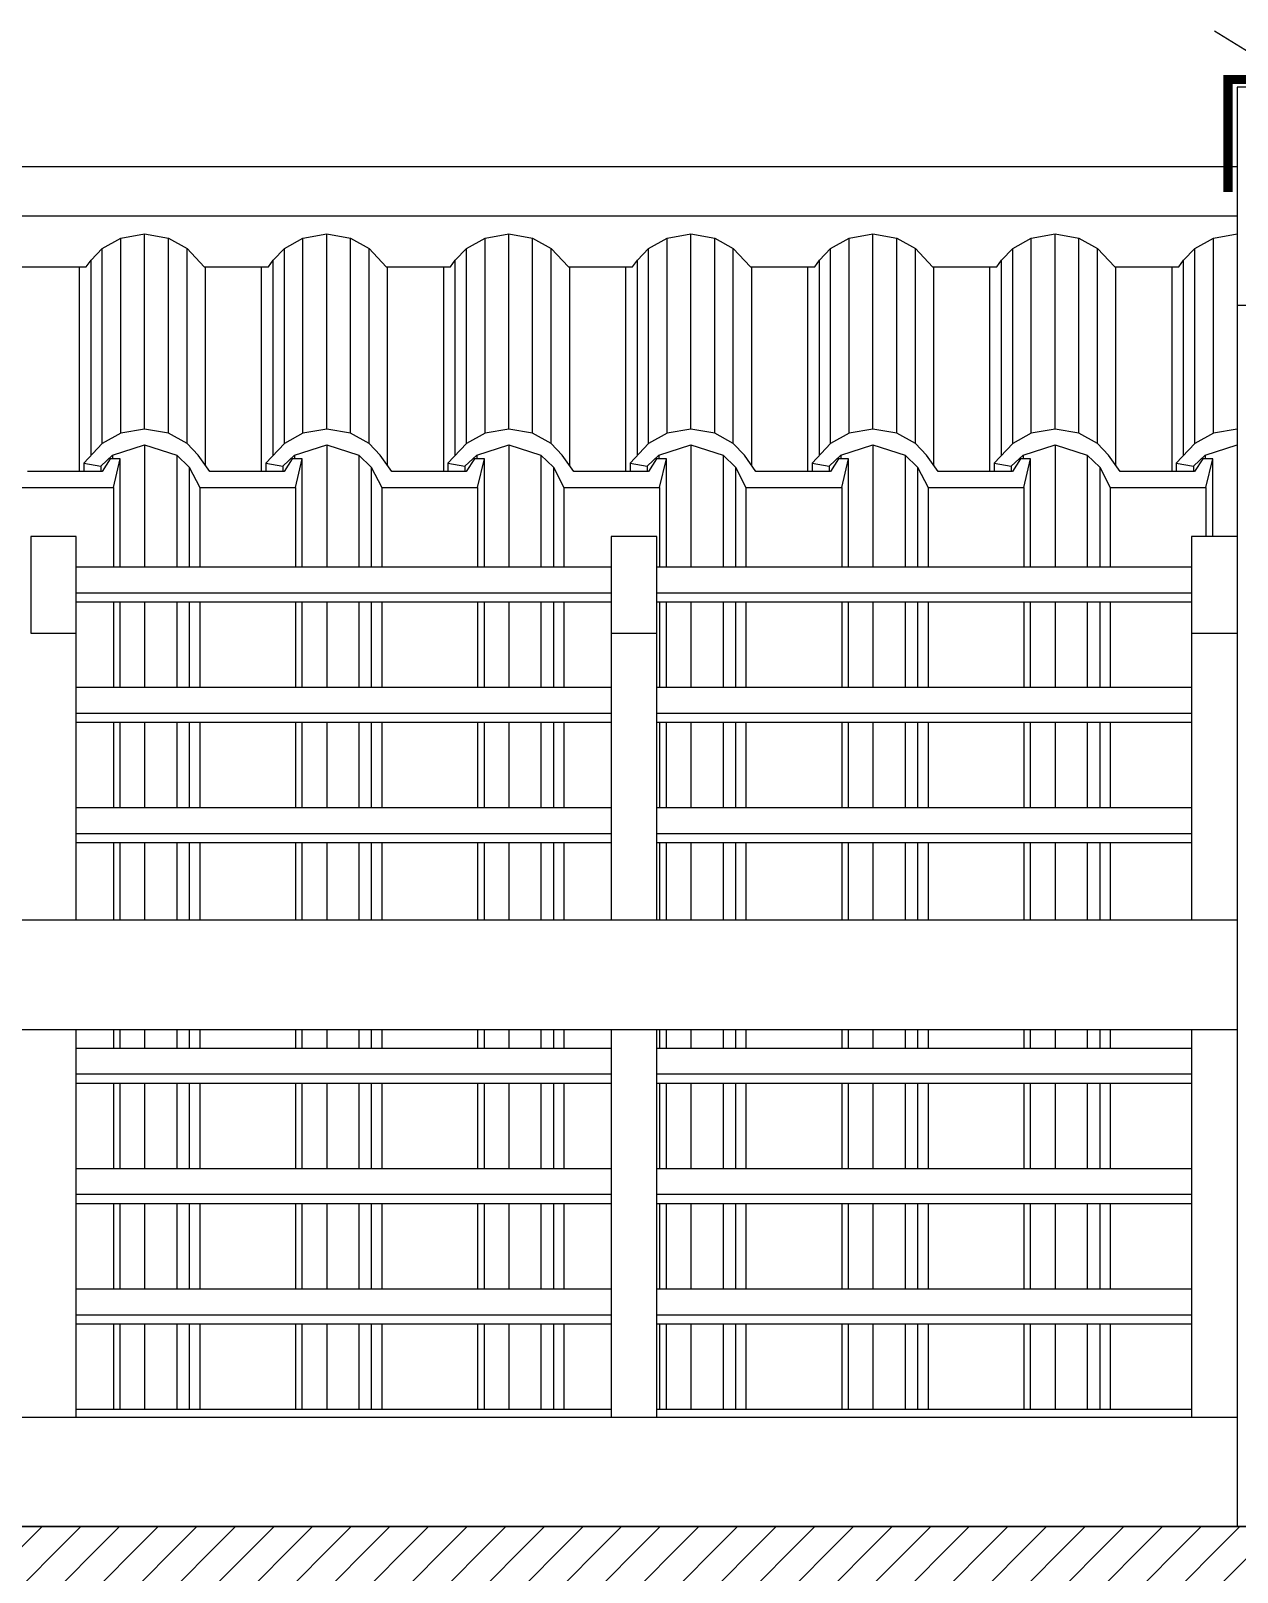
# Model space of a CAD drawing. Header units: metres. Extents: x 49 to 320, y -91 to 27.
# Drawn here: x 226.821 to 228.146, y 23.136 to 24.829 of the extents above; entities that cross this region are included whole.
import ezdxf

# ---------------------------------------------------------------- set-up
doc = ezdxf.new("R2010")
doc.units = ezdxf.units.M
doc.header["$LTSCALE"] = 0.2
for name, color, linetype in [('ARQ-___-___-LEG', 3, 'Continuous'), ('ARQ-___-___-VST', 9, 'Continuous'), ('ARQ-ALV', 6, 'Continuous'), ('ARQ-ALV-BXA', 1, 'Continuous'), ('ARQ-COB', 4, 'Continuous'), ('ARQ-FOR', 2, 'Continuous'), ('ARQ-LAJ', 12, 'Continuous'), ('ARQ-LAJ-___-HTC', 13, 'Continuous')]:
    doc.layers.add(name, color=color, linetype=linetype)

# ---------------------------------------------------------------- blocks, each defined once
blk = doc.blocks.new('INDSETA')
at = {"color": 4, "linetype": 'ByBlock'}
for p, q in [((1.238, 2), (0, 0)), ((0, 0), (1.238, -2))]:
    blk.add_line(p, q, dxfattribs=at)

msp = doc.modelspace()

# ---------------------------------------------------------------- hatches: boundary and pattern name
at = {"layer": 'ARQ-LAJ-___-HTC'}
h = msp.add_hatch(dxfattribs=at)
h.set_pattern_fill('_U', color=256, scale=0.03, angle=45, style=0, pattern_type=0)
h.set_pattern_definition([(45, (285.188165, 19.386), (-0.021213203, 0.021213203), [])])
h.paths.add_polyline_path([(218.9259, 23.086), (218.9259, 23.186), (202.7109, 23.186), (202.7109, 23.086)])
h.paths.add_polyline_path([(220.0759, 23.186), (220.0759, 23.086), (236.2909, 23.086), (236.2909, 23.186)])

# ---------------------------------------------------------------- linework, layer by layer
at = {"layer": 'ARQ-___-___-VST'}
for p, q in [((228.1459, 24.6793), (226.3459, 24.6793)), ((226.3459, 24.6255), (228.1459, 24.6255)), ((226.8994, 24.5898), (226.9198, 24.6009)), ((226.9198, 24.6009), (226.9459, 24.6056)), ((226.9198, 24.3867), (226.9198, 24.6009)), ((226.9459, 24.3913), (226.9459, 24.6056)), ((226.9459, 24.6056), (226.9721, 24.6009)), ((226.9721, 24.3867), (226.9721, 24.6009)), ((226.9721, 24.6009), (226.9925, 24.5898)), ((227.0994, 24.5898), (227.1198, 24.6009)), ((227.1198, 24.6009), (227.1459, 24.6056)), ((227.1198, 24.3867), (227.1198, 24.6009)), ((227.1459, 24.3913), (227.1459, 24.6056)), ((227.1459, 24.6056), (227.1721, 24.6009)), ((227.1721, 24.3867), (227.1721, 24.6009)), ((227.1721, 24.6009), (227.1925, 24.5898)), ((227.2994, 24.5898), (227.3198, 24.6009)), ((227.3198, 24.6009), (227.3459, 24.6056)), ((227.3198, 24.3867), (227.3198, 24.6009)), ((227.3459, 24.3913), (227.3459, 24.6056)), ((227.3459, 24.6056), (227.3721, 24.6009)), ((227.3721, 24.3867), (227.3721, 24.6009)), ((227.3721, 24.6009), (227.3925, 24.5898)), ((227.4994, 24.5898), (227.5198, 24.6009)), ((227.5198, 24.6009), (227.5459, 24.6056)), ((227.5198, 24.3867), (227.5198, 24.6009)), ((227.5459, 24.3913), (227.5459, 24.6056)), ((227.5459, 24.6056), (227.5721, 24.6009)), ((227.5721, 24.3867), (227.5721, 24.6009)), ((227.5721, 24.6009), (227.5925, 24.5898)), ((227.6994, 24.5898), (227.7198, 24.6009)), ((227.7198, 24.6009), (227.7459, 24.6056)), ((227.7198, 24.3867), (227.7198, 24.6009)), ((227.7459, 24.3913), (227.7459, 24.6056)), ((227.7459, 24.6056), (227.7721, 24.6009)), ((227.7721, 24.3867), (227.7721, 24.6009)), ((227.7721, 24.6009), (227.7925, 24.5898)), ((227.8994, 24.5898), (227.9198, 24.6009)), ((227.9198, 24.6009), (227.9459, 24.6056)), ((227.9198, 24.3867), (227.9198, 24.6009)), ((227.9459, 24.3913), (227.9459, 24.6056)), ((227.9459, 24.6056), (227.9721, 24.6009)), ((227.9721, 24.3867), (227.9721, 24.6009)), ((227.9721, 24.6009), (227.9925, 24.5898)), ((228.0994, 24.5898), (228.1198, 24.6009)), ((228.1198, 24.6009), (228.1459, 24.6056)), ((228.1198, 24.3867), (228.1198, 24.6009)), ((226.8871, 24.5768), (226.8994, 24.5898)), ((226.8994, 24.3755), (226.8994, 24.5898)), ((226.9925, 24.3755), (226.9925, 24.5898)), ((226.9925, 24.5898), (227.0114, 24.5695)), ((227.0871, 24.5768), (227.0994, 24.5898)), ((227.0994, 24.3755), (227.0994, 24.5898)), ((227.1925, 24.3755), (227.1925, 24.5898)), ((227.1925, 24.5898), (227.2114, 24.5695)), ((227.2871, 24.5768), (227.2994, 24.5898)), ((227.2994, 24.3755), (227.2994, 24.5898)), ((227.3925, 24.3755), (227.3925, 24.5898)), ((227.3925, 24.5898), (227.4114, 24.5695)), ((227.4871, 24.5768), (227.4994, 24.5898)), ((227.4994, 24.3755), (227.4994, 24.5898)), ((227.5925, 24.3755), (227.5925, 24.5898)), ((227.5925, 24.5898), (227.6114, 24.5695)), ((227.6871, 24.5768), (227.6994, 24.5898)), ((227.6994, 24.3755), (227.6994, 24.5898)), ((227.7925, 24.3755), (227.7925, 24.5898)), ((227.7925, 24.5898), (227.8114, 24.5695)), ((227.8871, 24.5768), (227.8994, 24.5898)), ((227.8994, 24.3755), (227.8994, 24.5898)), ((227.9925, 24.3755), (227.9925, 24.5898)), ((227.9925, 24.5898), (228.0114, 24.5695)), ((228.0871, 24.5768), (228.0994, 24.5898)), ((228.0994, 24.3755), (228.0994, 24.5898)), ((226.8114, 24.5695), (226.8819, 24.5695)), ((226.8744, 24.3447), (226.8744, 24.5695)), ((226.8819, 24.5695), (226.8871, 24.5768)), ((226.8871, 24.3624), (226.8871, 24.5768)), ((227.0114, 24.5695), (227.0819, 24.5695)), ((227.0128, 24.3513), (227.0128, 24.5695)), ((227.0744, 24.3447), (227.0744, 24.5695)), ((227.0819, 24.5695), (227.0871, 24.5768)), ((227.0871, 24.3624), (227.0871, 24.5768)), ((227.2114, 24.5695), (227.2819, 24.5695)), ((227.2128, 24.3513), (227.2128, 24.5695)), ((227.2744, 24.3447), (227.2744, 24.5695)), ((227.2819, 24.5695), (227.2871, 24.5768)), ((227.2871, 24.3624), (227.2871, 24.5768)), ((227.4114, 24.5695), (227.4819, 24.5695)), ((227.4128, 24.3513), (227.4128, 24.5695)), ((227.4744, 24.3447), (227.4744, 24.5695)), ((227.4819, 24.5695), (227.4871, 24.5768)), ((227.4871, 24.3624), (227.4871, 24.5768)), ((227.6114, 24.5695), (227.6819, 24.5695)), ((227.6128, 24.3513), (227.6128, 24.5695)), ((227.6744, 24.3447), (227.6744, 24.5695)), ((227.6819, 24.5695), (227.6871, 24.5768)), ((227.6871, 24.3624), (227.6871, 24.5768)), ((227.8114, 24.5695), (227.8819, 24.5695)), ((227.8128, 24.3513), (227.8128, 24.5695)), ((227.8744, 24.3447), (227.8744, 24.5695)), ((227.8819, 24.5695), (227.8871, 24.5768)), ((227.8871, 24.3624), (227.8871, 24.5768)), ((228.0114, 24.5695), (228.0819, 24.5695)), ((228.0128, 24.3513), (228.0128, 24.5695)), ((228.0744, 24.3447), (228.0744, 24.5695)), ((228.0819, 24.5695), (228.0871, 24.5768)), ((228.0871, 24.3624), (228.0871, 24.5768)), ((226.9107, 24.3625), (226.9107, 24.3585)), ((226.9191, 24.2398), (226.9191, 24.3585)), ((226.9459, 24.3739), (226.9459, 24.2398)), ((226.9812, 24.3625), (226.9812, 24.2398)), ((227.1107, 24.3625), (227.1107, 24.3585)), ((227.1191, 24.2398), (227.1191, 24.3585)), ((227.1459, 24.3739), (227.1459, 24.2398)), ((227.1812, 24.3625), (227.1812, 24.2398)), ((227.3107, 24.3625), (227.3107, 24.3585)), ((227.3191, 24.2398), (227.3191, 24.3585)), ((227.3459, 24.3739), (227.3459, 24.2398)), ((227.3812, 24.3625), (227.3812, 24.2398)), ((227.5107, 24.3625), (227.5107, 24.3585)), ((227.5191, 24.2398), (227.5191, 24.3585)), ((227.5459, 24.3739), (227.5459, 24.2398)), ((227.5812, 24.3625), (227.5812, 24.2398)), ((227.7107, 24.3625), (227.7107, 24.3585)), ((227.7191, 24.2398), (227.7191, 24.3585)), ((227.7459, 24.3739), (227.7459, 24.2398)), ((227.7812, 24.3625), (227.7812, 24.2398)), ((227.9107, 24.3625), (227.9107, 24.3585)), ((227.9191, 24.2398), (227.9191, 24.3585)), ((227.9459, 24.3739), (227.9459, 24.2398)), ((227.9812, 24.3625), (227.9812, 24.2398)), ((228.1107, 24.3625), (228.1107, 24.3585)), ((228.1191, 24.2732), (228.1191, 24.3585)), ((226.8791, 24.3538), (226.8791, 24.3447)), ((226.8978, 24.3505), (226.8978, 24.3447)), ((226.9949, 24.3495), (226.9949, 24.2398)), ((227.0791, 24.3538), (227.0791, 24.3447)), ((227.0978, 24.3505), (227.0978, 24.3447)), ((227.1949, 24.3495), (227.1949, 24.2398)), ((227.2791, 24.3538), (227.2791, 24.3447)), ((227.2978, 24.3505), (227.2978, 24.3447)), ((227.3949, 24.3495), (227.3949, 24.2398)), ((227.4791, 24.3538), (227.4791, 24.3447)), ((227.4978, 24.3505), (227.4978, 24.3447)), ((227.5949, 24.3495), (227.5949, 24.2398)), ((227.6791, 24.3538), (227.6791, 24.3447)), ((227.6978, 24.3505), (227.6978, 24.3447)), ((227.7949, 24.3495), (227.7949, 24.2398)), ((227.8791, 24.3538), (227.8791, 24.3447)), ((227.8978, 24.3505), (227.8978, 24.3447)), ((227.9949, 24.3495), (227.9949, 24.2398)), ((228.0791, 24.3538), (228.0791, 24.3447)), ((228.0978, 24.3505), (228.0978, 24.3447)), ((226.9116, 24.3272), (226.9116, 24.2398)), ((227.0064, 24.3272), (227.0064, 24.2398)), ((227.1116, 24.3272), (227.1116, 24.2398)), ((227.2064, 24.3272), (227.2064, 24.2398)), ((227.3116, 24.3272), (227.3116, 24.2398)), ((227.4064, 24.3272), (227.4064, 24.2398)), ((227.5116, 24.3272), (227.5116, 24.2398)), ((227.6064, 24.3272), (227.6064, 24.2398)), ((227.7116, 24.3272), (227.7116, 24.2398)), ((227.8064, 24.3272), (227.8064, 24.2398)), ((227.9116, 24.3272), (227.9116, 24.2398)), ((228.0064, 24.3272), (228.0064, 24.2398)), ((228.1116, 24.3272), (228.1116, 24.2732)), ((227.4584, 24.2398), (226.8709, 24.2398)), ((228.0959, 24.2398), (227.5084, 24.2398)), ((226.8709, 24.2114), (227.4584, 24.2114)), ((227.5084, 24.2114), (228.0959, 24.2114)), ((226.8709, 24.2015), (227.4584, 24.2015)), ((226.9116, 24.2015), (226.9116, 24.1076)), ((226.9191, 24.1076), (226.9191, 24.2015)), ((226.9459, 24.2015), (226.9459, 24.1076)), ((226.9812, 24.2015), (226.9812, 24.1076)), ((226.9949, 24.2015), (226.9949, 24.1076)), ((227.0064, 24.2015), (227.0064, 24.1076)), ((227.1116, 24.2015), (227.1116, 24.1076)), ((227.1191, 24.1076), (227.1191, 24.2015)), ((227.1459, 24.2015), (227.1459, 24.1076)), ((227.1812, 24.2015), (227.1812, 24.1076)), ((227.1949, 24.2015), (227.1949, 24.1076)), ((227.2064, 24.2015), (227.2064, 24.1076)), ((227.3116, 24.2015), (227.3116, 24.1076)), ((227.3191, 24.1076), (227.3191, 24.2015)), ((227.3459, 24.2015), (227.3459, 24.1076)), ((227.3812, 24.2015), (227.3812, 24.1076)), ((227.3949, 24.2015), (227.3949, 24.1076)), ((227.4064, 24.2015), (227.4064, 24.1076)), ((227.5084, 24.2015), (228.0959, 24.2015)), ((227.5116, 24.2015), (227.5116, 24.1076)), ((227.5191, 24.1076), (227.5191, 24.2015)), ((227.5459, 24.2015), (227.5459, 24.1076)), ((227.5812, 24.2015), (227.5812, 24.1076)), ((227.5949, 24.2015), (227.5949, 24.1076)), ((227.6064, 24.2015), (227.6064, 24.1076)), ((227.7116, 24.2015), (227.7116, 24.1076)), ((227.7191, 24.1076), (227.7191, 24.2015)), ((227.7459, 24.2015), (227.7459, 24.1076)), ((227.7812, 24.2015), (227.7812, 24.1076)), ((227.7949, 24.2015), (227.7949, 24.1076)), ((227.8064, 24.2015), (227.8064, 24.1076)), ((227.9116, 24.2015), (227.9116, 24.1076)), ((227.9191, 24.1076), (227.9191, 24.2015)), ((227.9459, 24.2015), (227.9459, 24.1076)), ((227.9812, 24.2015), (227.9812, 24.1076)), ((227.9949, 24.2015), (227.9949, 24.1076)), ((228.0064, 24.2015), (228.0064, 24.1076)), ((226.8709, 23.852), (226.8709, 24.1673)), ((227.4584, 24.1673), (227.4584, 23.852)), ((227.5084, 23.852), (227.5084, 24.1673)), ((228.0959, 24.1673), (228.0959, 23.852)), ((227.4584, 24.1076), (226.8709, 24.1076)), ((228.0959, 24.1076), (227.5084, 24.1076)), ((226.8709, 24.0793), (227.4584, 24.0793)), ((227.5084, 24.0793), (228.0959, 24.0793)), ((226.8709, 24.0694), (227.4584, 24.0694)), ((226.9116, 24.0694), (226.9116, 23.9755)), ((226.9191, 23.9755), (226.9191, 24.0694)), ((226.9459, 24.0694), (226.9459, 23.9755)), ((226.9812, 24.0694), (226.9812, 23.9755)), ((226.9949, 24.0694), (226.9949, 23.9755)), ((227.0064, 24.0694), (227.0064, 23.9755)), ((227.1116, 24.0694), (227.1116, 23.9755)), ((227.1191, 23.9755), (227.1191, 24.0694)), ((227.1459, 24.0694), (227.1459, 23.9755)), ((227.1812, 24.0694), (227.1812, 23.9755)), ((227.1949, 24.0694), (227.1949, 23.9755)), ((227.2064, 24.0694), (227.2064, 23.9755)), ((227.3116, 24.0694), (227.3116, 23.9755)), ((227.3191, 23.9755), (227.3191, 24.0694)), ((227.3459, 24.0694), (227.3459, 23.9755)), ((227.3812, 24.0694), (227.3812, 23.9755)), ((227.3949, 24.0694), (227.3949, 23.9755)), ((227.4064, 24.0694), (227.4064, 23.9755)), ((227.5084, 24.0694), (228.0959, 24.0694)), ((227.5116, 24.0694), (227.5116, 23.9755)), ((227.5191, 23.9755), (227.5191, 24.0694)), ((227.5459, 24.0694), (227.5459, 23.9755)), ((227.5812, 24.0694), (227.5812, 23.9755)), ((227.5949, 24.0694), (227.5949, 23.9755)), ((227.6064, 24.0694), (227.6064, 23.9755)), ((227.7116, 24.0694), (227.7116, 23.9755)), ((227.7191, 23.9755), (227.7191, 24.0694)), ((227.7459, 24.0694), (227.7459, 23.9755)), ((227.7812, 24.0694), (227.7812, 23.9755)), ((227.7949, 24.0694), (227.7949, 23.9755)), ((227.8064, 24.0694), (227.8064, 23.9755)), ((227.9116, 24.0694), (227.9116, 23.9755)), ((227.9191, 23.9755), (227.9191, 24.0694)), ((227.9459, 24.0694), (227.9459, 23.9755)), ((227.9812, 24.0694), (227.9812, 23.9755)), ((227.9949, 24.0694), (227.9949, 23.9755)), ((228.0064, 24.0694), (228.0064, 23.9755)), ((227.4584, 23.9755), (226.8709, 23.9755)), ((228.0959, 23.9755), (227.5084, 23.9755)), ((226.8709, 23.9472), (227.4584, 23.9472)), ((226.8709, 23.9373), (227.4584, 23.9373)), ((226.9116, 23.9373), (226.9116, 23.852)), ((226.9191, 23.852), (226.9191, 23.9373)), ((226.9459, 23.9373), (226.9459, 23.852)), ((226.9812, 23.9373), (226.9812, 23.852)), ((226.9949, 23.9373), (226.9949, 23.852)), ((227.0064, 23.9373), (227.0064, 23.852)), ((227.1116, 23.9373), (227.1116, 23.852)), ((227.1191, 23.852), (227.1191, 23.9373)), ((227.1459, 23.9373), (227.1459, 23.852)), ((227.1812, 23.9373), (227.1812, 23.852)), ((227.1949, 23.9373), (227.1949, 23.852)), ((227.2064, 23.9373), (227.2064, 23.852)), ((227.3116, 23.9373), (227.3116, 23.852)), ((227.3191, 23.852), (227.3191, 23.9373)), ((227.3459, 23.9373), (227.3459, 23.852)), ((227.3812, 23.9373), (227.3812, 23.852)), ((227.3949, 23.9373), (227.3949, 23.852)), ((227.4064, 23.9373), (227.4064, 23.852)), ((227.5084, 23.9472), (228.0959, 23.9472)), ((227.5084, 23.9373), (228.0959, 23.9373)), ((227.5116, 23.9373), (227.5116, 23.852)), ((227.5191, 23.852), (227.5191, 23.9373)), ((227.5459, 23.9373), (227.5459, 23.852)), ((227.5812, 23.9373), (227.5812, 23.852)), ((227.5949, 23.9373), (227.5949, 23.852)), ((227.6064, 23.9373), (227.6064, 23.852)), ((227.7116, 23.9373), (227.7116, 23.852)), ((227.7191, 23.852), (227.7191, 23.9373)), ((227.7459, 23.9373), (227.7459, 23.852)), ((227.7812, 23.9373), (227.7812, 23.852)), ((227.7949, 23.9373), (227.7949, 23.852)), ((227.8064, 23.9373), (227.8064, 23.852)), ((227.9116, 23.9373), (227.9116, 23.852)), ((227.9191, 23.852), (227.9191, 23.9373)), ((227.9459, 23.9373), (227.9459, 23.852)), ((227.9812, 23.9373), (227.9812, 23.852)), ((227.9949, 23.9373), (227.9949, 23.852)), ((228.0064, 23.9373), (228.0064, 23.852)), ((228.1459, 23.852), (225.5459, 23.852)), ((225.5459, 23.732), (228.1459, 23.732)), ((226.8709, 23.306), (226.8709, 23.732)), ((226.9116, 23.732), (226.9116, 23.7112)), ((226.9191, 23.7112), (226.9191, 23.732)), ((226.9459, 23.732), (226.9459, 23.7112)), ((226.9812, 23.732), (226.9812, 23.7112)), ((226.9949, 23.732), (226.9949, 23.7112)), ((227.0064, 23.732), (227.0064, 23.7112)), ((227.1116, 23.732), (227.1116, 23.7112)), ((227.1191, 23.7112), (227.1191, 23.732)), ((227.1459, 23.732), (227.1459, 23.7112)), ((227.1812, 23.732), (227.1812, 23.7112)), ((227.1949, 23.732), (227.1949, 23.7112)), ((227.2064, 23.732), (227.2064, 23.7112)), ((227.3116, 23.732), (227.3116, 23.7112)), ((227.3191, 23.7112), (227.3191, 23.732)), ((227.3459, 23.732), (227.3459, 23.7112)), ((227.3812, 23.732), (227.3812, 23.7112)), ((227.3949, 23.732), (227.3949, 23.7112)), ((227.4064, 23.732), (227.4064, 23.7112)), ((227.4584, 23.732), (227.4584, 23.306)), ((227.5084, 23.306), (227.5084, 23.732)), ((227.5116, 23.732), (227.5116, 23.7112)), ((227.5191, 23.7112), (227.5191, 23.732)), ((227.5459, 23.732), (227.5459, 23.7112)), ((227.5812, 23.732), (227.5812, 23.7112)), ((227.5949, 23.732), (227.5949, 23.7112)), ((227.6064, 23.732), (227.6064, 23.7112)), ((227.7116, 23.732), (227.7116, 23.7112)), ((227.7191, 23.7112), (227.7191, 23.732)), ((227.7459, 23.732), (227.7459, 23.7112)), ((227.7812, 23.732), (227.7812, 23.7112)), ((227.7949, 23.732), (227.7949, 23.7112)), ((227.8064, 23.732), (227.8064, 23.7112)), ((227.9116, 23.732), (227.9116, 23.7112)), ((227.9191, 23.7112), (227.9191, 23.732)), ((227.9459, 23.732), (227.9459, 23.7112)), ((227.9812, 23.732), (227.9812, 23.7112)), ((227.9949, 23.732), (227.9949, 23.7112)), ((228.0064, 23.732), (228.0064, 23.7112)), ((228.0959, 23.732), (228.0959, 23.306)), ((227.4584, 23.7112), (226.8709, 23.7112)), ((228.0959, 23.7112), (227.5084, 23.7112)), ((227.4584, 23.6829), (226.8709, 23.6829)), ((228.0959, 23.6829), (227.5084, 23.6829)), ((226.8709, 23.673), (227.4584, 23.673)), ((226.9116, 23.673), (226.9116, 23.5791)), ((226.9191, 23.5791), (226.9191, 23.673)), ((226.9459, 23.673), (226.9459, 23.5791)), ((226.9812, 23.673), (226.9812, 23.5791)), ((226.9949, 23.673), (226.9949, 23.5791)), ((227.0064, 23.673), (227.0064, 23.5791)), ((227.1116, 23.673), (227.1116, 23.5791)), ((227.1191, 23.5791), (227.1191, 23.673)), ((227.1459, 23.673), (227.1459, 23.5791)), ((227.1812, 23.673), (227.1812, 23.5791)), ((227.1949, 23.673), (227.1949, 23.5791)), ((227.2064, 23.673), (227.2064, 23.5791)), ((227.3116, 23.673), (227.3116, 23.5791)), ((227.3191, 23.5791), (227.3191, 23.673)), ((227.3459, 23.673), (227.3459, 23.5791)), ((227.3812, 23.673), (227.3812, 23.5791)), ((227.3949, 23.673), (227.3949, 23.5791)), ((227.4064, 23.673), (227.4064, 23.5791)), ((227.5084, 23.673), (228.0959, 23.673)), ((227.5116, 23.673), (227.5116, 23.5791)), ((227.5191, 23.5791), (227.5191, 23.673)), ((227.5459, 23.673), (227.5459, 23.5791)), ((227.5812, 23.673), (227.5812, 23.5791)), ((227.5949, 23.673), (227.5949, 23.5791)), ((227.6064, 23.673), (227.6064, 23.5791)), ((227.7116, 23.673), (227.7116, 23.5791)), ((227.7191, 23.5791), (227.7191, 23.673)), ((227.7459, 23.673), (227.7459, 23.5791)), ((227.7812, 23.673), (227.7812, 23.5791)), ((227.7949, 23.673), (227.7949, 23.5791)), ((227.8064, 23.673), (227.8064, 23.5791)), ((227.9116, 23.673), (227.9116, 23.5791)), ((227.9191, 23.5791), (227.9191, 23.673)), ((227.9459, 23.673), (227.9459, 23.5791)), ((227.9812, 23.673), (227.9812, 23.5791)), ((227.9949, 23.673), (227.9949, 23.5791)), ((228.0064, 23.673), (228.0064, 23.5791)), ((227.4584, 23.5791), (226.8709, 23.5791)), ((228.0959, 23.5791), (227.5084, 23.5791)), ((227.4584, 23.5507), (226.8709, 23.5507)), ((228.0959, 23.5507), (227.5084, 23.5507)), ((226.8709, 23.5408), (227.4584, 23.5408)), ((226.9116, 23.5408), (226.9116, 23.4469)), ((226.9191, 23.4469), (226.9191, 23.5408)), ((226.9459, 23.5408), (226.9459, 23.4469)), ((226.9812, 23.5408), (226.9812, 23.4469)), ((226.9949, 23.5408), (226.9949, 23.4469)), ((227.0064, 23.5408), (227.0064, 23.4469)), ((227.1116, 23.5408), (227.1116, 23.4469)), ((227.1191, 23.4469), (227.1191, 23.5408)), ((227.1459, 23.5408), (227.1459, 23.4469)), ((227.1812, 23.5408), (227.1812, 23.4469)), ((227.1949, 23.5408), (227.1949, 23.4469)), ((227.2064, 23.5408), (227.2064, 23.4469)), ((227.3116, 23.5408), (227.3116, 23.4469)), ((227.3191, 23.4469), (227.3191, 23.5408)), ((227.3459, 23.5408), (227.3459, 23.4469)), ((227.3812, 23.5408), (227.3812, 23.4469)), ((227.3949, 23.5408), (227.3949, 23.4469)), ((227.4064, 23.5408), (227.4064, 23.4469)), ((227.5084, 23.5408), (228.0959, 23.5408)), ((227.5116, 23.5408), (227.5116, 23.4469)), ((227.5191, 23.4469), (227.5191, 23.5408)), ((227.5459, 23.5408), (227.5459, 23.4469)), ((227.5812, 23.5408), (227.5812, 23.4469)), ((227.5949, 23.5408), (227.5949, 23.4469)), ((227.6064, 23.5408), (227.6064, 23.4469)), ((227.7116, 23.5408), (227.7116, 23.4469)), ((227.7191, 23.4469), (227.7191, 23.5408)), ((227.7459, 23.5408), (227.7459, 23.4469)), ((227.7812, 23.5408), (227.7812, 23.4469)), ((227.7949, 23.5408), (227.7949, 23.4469)), ((227.8064, 23.5408), (227.8064, 23.4469)), ((227.9116, 23.5408), (227.9116, 23.4469)), ((227.9191, 23.4469), (227.9191, 23.5408)), ((227.9459, 23.5408), (227.9459, 23.4469)), ((227.9812, 23.5408), (227.9812, 23.4469)), ((227.9949, 23.5408), (227.9949, 23.4469)), ((228.0064, 23.5408), (228.0064, 23.4469)), ((227.4584, 23.4469), (226.8709, 23.4469)), ((228.0959, 23.4469), (227.5084, 23.4469)), ((226.8709, 23.4186), (227.4584, 23.4186)), ((227.5084, 23.4186), (228.0959, 23.4186)), ((226.8709, 23.4087), (227.4584, 23.4087)), ((226.9116, 23.4087), (226.9116, 23.3148)), ((226.9191, 23.3148), (226.9191, 23.4087)), ((226.9459, 23.4087), (226.9459, 23.3148)), ((226.9812, 23.4087), (226.9812, 23.3148)), ((226.9949, 23.4087), (226.9949, 23.3148)), ((227.0064, 23.4087), (227.0064, 23.3148)), ((227.1116, 23.4087), (227.1116, 23.3148)), ((227.1191, 23.3148), (227.1191, 23.4087)), ((227.1459, 23.4087), (227.1459, 23.3148)), ((227.1812, 23.4087), (227.1812, 23.3148)), ((227.1949, 23.4087), (227.1949, 23.3148)), ((227.2064, 23.4087), (227.2064, 23.3148)), ((227.3116, 23.4087), (227.3116, 23.3148)), ((227.3191, 23.3148), (227.3191, 23.4087)), ((227.3459, 23.4087), (227.3459, 23.3148)), ((227.3812, 23.4087), (227.3812, 23.3148)), ((227.3949, 23.4087), (227.3949, 23.3148)), ((227.4064, 23.4087), (227.4064, 23.3148)), ((227.5084, 23.4087), (228.0959, 23.4087)), ((227.5116, 23.4087), (227.5116, 23.3148)), ((227.5191, 23.3148), (227.5191, 23.4087)), ((227.5459, 23.4087), (227.5459, 23.3148)), ((227.5812, 23.4087), (227.5812, 23.3148)), ((227.5949, 23.4087), (227.5949, 23.3148)), ((227.6064, 23.4087), (227.6064, 23.3148)), ((227.7116, 23.4087), (227.7116, 23.3148)), ((227.7191, 23.3148), (227.7191, 23.4087)), ((227.7459, 23.4087), (227.7459, 23.3148)), ((227.7812, 23.4087), (227.7812, 23.3148)), ((227.7949, 23.4087), (227.7949, 23.3148)), ((227.8064, 23.4087), (227.8064, 23.3148)), ((227.9116, 23.4087), (227.9116, 23.3148)), ((227.9191, 23.3148), (227.9191, 23.4087)), ((227.9459, 23.4087), (227.9459, 23.3148)), ((227.9812, 23.4087), (227.9812, 23.3148)), ((227.9949, 23.4087), (227.9949, 23.3148)), ((228.0064, 23.4087), (228.0064, 23.3148)), ((227.4584, 23.3148), (226.8709, 23.3148)), ((228.0959, 23.3148), (227.5084, 23.3148)), ((228.1459, 23.306), (225.5459, 23.306)), ((225.5459, 23.186), (228.1459, 23.186)), ((226.8709, 23.186), (226.8709, 23.186)), ((226.9116, 23.186), (226.9116, 23.186)), ((226.916, 23.186), (226.916, 23.186)), ((226.9459, 23.186), (226.9459, 23.186)), ((226.9759, 23.186), (226.9759, 23.186)), ((226.9923, 23.186), (226.9924, 23.186)), ((226.9927, 23.186), (226.9927, 23.186)), ((226.9971, 23.186), (226.9971, 23.186)), ((227.0064, 23.186), (227.0064, 23.186)), ((227.1116, 23.186), (227.1116, 23.186)), ((227.116, 23.186), (227.116, 23.186)), ((227.1759, 23.186), (227.1759, 23.186)), ((227.1923, 23.186), (227.1924, 23.186)), ((227.1927, 23.186), (227.1927, 23.186)), ((227.1971, 23.186), (227.1971, 23.186)), ((227.2064, 23.186), (227.2064, 23.186)), ((227.3116, 23.186), (227.3116, 23.186)), ((227.316, 23.186), (227.316, 23.186)), ((227.3759, 23.186), (227.3759, 23.186)), ((227.3923, 23.186), (227.3924, 23.186)), ((227.3927, 23.186), (227.3927, 23.186)), ((227.3971, 23.186), (227.3971, 23.186)), ((227.4064, 23.186), (227.4064, 23.186)), ((227.4584, 23.186), (227.4584, 23.186)), ((227.5084, 23.186), (227.5084, 23.186)), ((227.5116, 23.186), (227.5116, 23.186)), ((227.516, 23.186), (227.516, 23.186)), ((227.5709, 23.186), (227.5709, 23.186)), ((227.5759, 23.186), (227.5759, 23.186)), ((227.5923, 23.186), (227.5924, 23.186)), ((227.5927, 23.186), (227.5927, 23.186)), ((227.5971, 23.186), (227.5971, 23.186)), ((227.6064, 23.186), (227.6064, 23.186)), ((227.7116, 23.186), (227.7116, 23.186)), ((227.716, 23.186), (227.716, 23.186)), ((227.7759, 23.186), (227.7759, 23.186)), ((227.7923, 23.186), (227.7924, 23.186)), ((227.7927, 23.186), (227.7927, 23.186)), ((227.7971, 23.186), (227.7971, 23.186)), ((227.8064, 23.186), (227.8064, 23.186)), ((227.9116, 23.186), (227.9116, 23.186)), ((227.916, 23.186), (227.916, 23.186)), ((227.9759, 23.186), (227.9759, 23.186)), ((227.9923, 23.186), (227.9924, 23.186)), ((227.9927, 23.186), (227.9927, 23.186)), ((227.9971, 23.186), (227.9971, 23.186)), ((228.0064, 23.186), (228.0064, 23.186)), ((228.0959, 23.186), (228.0959, 23.186))]:
    msp.add_line(p, q, dxfattribs=at)
at = {"layer": 'ARQ-___-___-VST', "const_width": 0.01}
msp.add_lwpolyline([(228.1359, 24.6518), (228.1359, 24.6518), (228.1359, 24.7652), (228.1359, 24.7752), (228.2959, 24.7752), (228.3059, 24.7752), (228.3059, 24.6518)], dxfattribs=at)
at = {"layer": 'ARQ-ALV'}
for p, q in [((228.1459, 24.5272), (228.1459, 23.186)), ((228.2959, 24.5272), (228.1459, 24.5272)), ((228.1459, 23.186), (228.2959, 23.186))]:
    msp.add_line(p, q, dxfattribs=at)
at = {"layer": 'ARQ-ALV-BXA'}
for p, q in [((228.1459, 24.7668), (228.1459, 24.5272)), ((228.2959, 24.7668), (228.1459, 24.7668))]:
    msp.add_line(p, q, dxfattribs=at)
at = {"layer": 'ARQ-COB'}
for p, q in [((226.8994, 24.3755), (226.8791, 24.3538)), ((226.9198, 24.3867), (226.8994, 24.3755)), ((226.9459, 24.3913), (226.9198, 24.3867)), ((226.9721, 24.3867), (226.9459, 24.3913)), ((226.9925, 24.3755), (226.9721, 24.3867)), ((227.0047, 24.3625), (226.9925, 24.3755)), ((227.0994, 24.3755), (227.0791, 24.3538)), ((227.1198, 24.3867), (227.0994, 24.3755)), ((227.1459, 24.3913), (227.1198, 24.3867)), ((227.1721, 24.3867), (227.1459, 24.3913)), ((227.1925, 24.3755), (227.1721, 24.3867)), ((227.2047, 24.3625), (227.1925, 24.3755)), ((227.2994, 24.3755), (227.2791, 24.3538)), ((227.3198, 24.3867), (227.2994, 24.3755)), ((227.3459, 24.3913), (227.3198, 24.3867)), ((227.3721, 24.3867), (227.3459, 24.3913)), ((227.3925, 24.3755), (227.3721, 24.3867)), ((227.4047, 24.3625), (227.3925, 24.3755)), ((227.4994, 24.3755), (227.4791, 24.3538)), ((227.5198, 24.3867), (227.4994, 24.3755)), ((227.5459, 24.3913), (227.5198, 24.3867)), ((227.5721, 24.3867), (227.5459, 24.3913)), ((227.5925, 24.3755), (227.5721, 24.3867)), ((227.6047, 24.3625), (227.5925, 24.3755)), ((227.6994, 24.3755), (227.6791, 24.3538)), ((227.7198, 24.3867), (227.6994, 24.3755)), ((227.7459, 24.3913), (227.7198, 24.3867)), ((227.7721, 24.3867), (227.7459, 24.3913)), ((227.7925, 24.3755), (227.7721, 24.3867)), ((227.8047, 24.3625), (227.7925, 24.3755)), ((227.8994, 24.3755), (227.8791, 24.3538)), ((227.9198, 24.3867), (227.8994, 24.3755)), ((227.9459, 24.3913), (227.9198, 24.3867)), ((227.9721, 24.3867), (227.9459, 24.3913)), ((227.9925, 24.3755), (227.9721, 24.3867)), ((228.0047, 24.3625), (227.9925, 24.3755)), ((228.0994, 24.3755), (228.0791, 24.3538)), ((228.1198, 24.3867), (228.0994, 24.3755)), ((228.1459, 24.3913), (228.1198, 24.3867)), ((226.8978, 24.3505), (226.9107, 24.3625)), ((226.9081, 24.3585), (226.8992, 24.3447)), ((226.9191, 24.3585), (226.9081, 24.3585)), ((226.9107, 24.3625), (226.9459, 24.3739)), ((226.9116, 24.3272), (226.9191, 24.3585)), ((226.9459, 24.3739), (226.9812, 24.3625)), ((226.9812, 24.3625), (226.9949, 24.3495)), ((227.0174, 24.3447), (227.0047, 24.3625)), ((227.0978, 24.3505), (227.1107, 24.3625)), ((227.1081, 24.3585), (227.0992, 24.3447)), ((227.1191, 24.3585), (227.1081, 24.3585)), ((227.1107, 24.3625), (227.1459, 24.3739)), ((227.1116, 24.3272), (227.1191, 24.3585)), ((227.1459, 24.3739), (227.1812, 24.3625)), ((227.1812, 24.3625), (227.1949, 24.3495)), ((227.2174, 24.3447), (227.2047, 24.3625)), ((227.2978, 24.3505), (227.3107, 24.3625)), ((227.3081, 24.3585), (227.2992, 24.3447)), ((227.3191, 24.3585), (227.3081, 24.3585)), ((227.3107, 24.3625), (227.3459, 24.3739)), ((227.3116, 24.3272), (227.3191, 24.3585)), ((227.3459, 24.3739), (227.3812, 24.3625)), ((227.3812, 24.3625), (227.3949, 24.3495)), ((227.4174, 24.3447), (227.4047, 24.3625)), ((227.4978, 24.3505), (227.5107, 24.3625)), ((227.5081, 24.3585), (227.4992, 24.3447)), ((227.5191, 24.3585), (227.5081, 24.3585)), ((227.5107, 24.3625), (227.5459, 24.3739)), ((227.5116, 24.3272), (227.5191, 24.3585)), ((227.5459, 24.3739), (227.5812, 24.3625)), ((227.5812, 24.3625), (227.5949, 24.3495)), ((227.6174, 24.3447), (227.6047, 24.3625)), ((227.6978, 24.3505), (227.7107, 24.3625)), ((227.7081, 24.3585), (227.6992, 24.3447)), ((227.7191, 24.3585), (227.7081, 24.3585)), ((227.7107, 24.3625), (227.7459, 24.3739)), ((227.7116, 24.3272), (227.7191, 24.3585)), ((227.7459, 24.3739), (227.7812, 24.3625)), ((227.7812, 24.3625), (227.7949, 24.3495)), ((227.8174, 24.3447), (227.8047, 24.3625)), ((227.8978, 24.3505), (227.9107, 24.3625)), ((227.9081, 24.3585), (227.8992, 24.3447)), ((227.9191, 24.3585), (227.9081, 24.3585)), ((227.9107, 24.3625), (227.9459, 24.3739)), ((227.9116, 24.3272), (227.9191, 24.3585)), ((227.9459, 24.3739), (227.9812, 24.3625)), ((227.9812, 24.3625), (227.9949, 24.3495)), ((228.0174, 24.3447), (228.0047, 24.3625)), ((228.0978, 24.3505), (228.1107, 24.3625)), ((228.1081, 24.3585), (228.0992, 24.3447)), ((228.1191, 24.3585), (228.1081, 24.3585)), ((228.1107, 24.3625), (228.1459, 24.3739)), ((228.1116, 24.3272), (228.1191, 24.3585)), ((226.8992, 24.3447), (226.8174, 24.3447)), ((226.8791, 24.3538), (226.8978, 24.3505)), ((226.9949, 24.3495), (227.0064, 24.3272)), ((227.0992, 24.3447), (227.0174, 24.3447)), ((227.0791, 24.3538), (227.0978, 24.3505)), ((227.1949, 24.3495), (227.2064, 24.3272)), ((227.2992, 24.3447), (227.2174, 24.3447)), ((227.2791, 24.3538), (227.2978, 24.3505)), ((227.3949, 24.3495), (227.4064, 24.3272)), ((227.4992, 24.3447), (227.4174, 24.3447)), ((227.4791, 24.3538), (227.4978, 24.3505)), ((227.5949, 24.3495), (227.6064, 24.3272)), ((227.6992, 24.3447), (227.6174, 24.3447)), ((227.6791, 24.3538), (227.6978, 24.3505)), ((227.7949, 24.3495), (227.8064, 24.3272)), ((227.8992, 24.3447), (227.8174, 24.3447)), ((227.8791, 24.3538), (227.8978, 24.3505)), ((227.9949, 24.3495), (228.0064, 24.3272)), ((228.0992, 24.3447), (228.0174, 24.3447)), ((228.0791, 24.3538), (228.0978, 24.3505)), ((226.8064, 24.3272), (226.9116, 24.3272)), ((227.0064, 24.3272), (227.1116, 24.3272)), ((227.2064, 24.3272), (227.3116, 24.3272)), ((227.4064, 24.3272), (227.5116, 24.3272)), ((227.6064, 24.3272), (227.7116, 24.3272)), ((227.8064, 24.3272), (227.9116, 24.3272)), ((228.0064, 24.3272), (228.1116, 24.3272))]:
    msp.add_line(p, q, dxfattribs=at)
at = {"layer": 'ARQ-FOR'}
for p, q in [((226.8209, 24.2732), (226.8209, 24.1673)), ((226.8709, 24.2732), (226.8209, 24.2732)), ((226.8709, 24.1673), (226.8709, 24.2732)), ((227.4584, 24.2732), (227.4584, 24.1673)), ((227.5084, 24.2732), (227.4584, 24.2732)), ((227.5084, 24.1673), (227.5084, 24.2732)), ((228.0959, 24.2732), (228.0959, 24.1673)), ((228.1459, 24.2732), (228.0959, 24.2732)), ((226.8209, 24.1673), (226.8709, 24.1673)), ((227.4584, 24.1673), (227.5084, 24.1673)), ((228.0959, 24.1673), (228.1459, 24.1673))]:
    msp.add_line(p, q, dxfattribs=at)
at = {"layer": 'ARQ-LAJ'}
for p, q in [((228.1459, 23.186), (225.4709, 23.186)), ((228.2959, 23.186), (228.1459, 23.186))]:
    msp.add_line(p, q, dxfattribs=at)

# ---------------------------------------------------------------- block references
at = {"layer": 'ARQ-___-___-LEG', "xscale": 0.05, "yscale": 0.05, "zscale": 0.05, "rotation": 90}
msp.add_blockref('INDSETA', (228.2209, 24.7668), dxfattribs=at)

doc.saveas('drawing.dxf')
